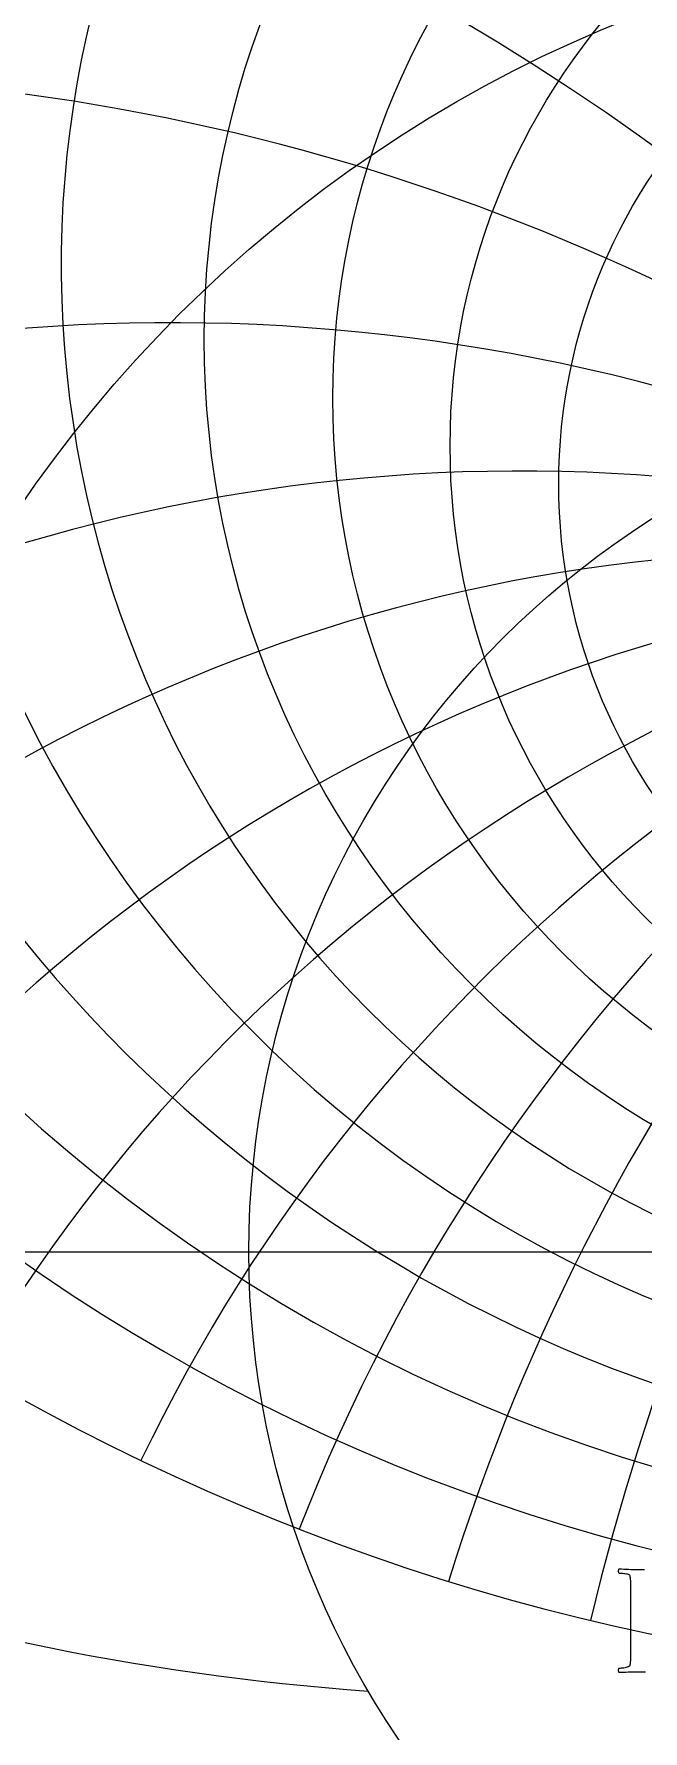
# Model space of a CAD drawing. Header units: millimetres. Extents: x -55 to 55, y -55 to 56.
# Drawn here: x -28.87 to -12.63, y -12.78 to 32.47 of the extents above; entities that cross this region are included whole.
import ezdxf

# ---------------------------------------------------------------- set-up
doc = ezdxf.new("R2010")
doc.units = ezdxf.units.MM
for name, color, linetype in [('CUT_OUTER', 1, 'Continuous'), ('ENGRAVE', 7, 'Continuous'), ('ENGRAVE_FINE', 8, 'Continuous'), ('TEXT', 5, 'Continuous')]:
    doc.layers.add(name, color=color, linetype=linetype)

msp = doc.modelspace()

# ---------------------------------------------------------------- linework, layer by layer
at = {"layer": 'CUT_OUTER'}
msp.add_arc((-0.0002, -0.0001), 54.7499, 132.89036, 87.80158, dxfattribs=at)
at = {"layer": 'ENGRAVE'}
msp.add_lwpolyline([(-54, 0), (54, 0)], dxfattribs=at)
for centre, radius in [((0, 0), 54), ((0, 24.3261), 24.3261), ((0, 22.7517), 20.8992), ((0, 21.4865), 17.7713), ((0, 0), 35.3478), ((0, 20.4732), 14.8746), ((0, 0), 23.1383)]:
    msp.add_circle(centre, radius, dxfattribs=at)
for centre, radius, start, end in [((0, 26.2892), 28.1417, 104.43657, 75.56343), ((0, 28.7545), 32.4697, 146.34303, 33.65697), ((0, 31.8877), 37.4863, 168.07606, 11.92394), ((0, 35.9396), 43.453, 184.84521, 355.15479), ((0, 41.3064), 50.7778, 199.04163, 340.95837), ((0, -25.6817), 43.6923, 36, 144), ((0, -25.6817), 43.6923, 36, 144), ((0, 48.6521), 60.1373, 211.615649, 328.384351), ((-15.0301, 56.0931), 67.9839, 235.026154, 265.845624)]:
    msp.add_arc(centre, radius, start, end, dxfattribs=at)
at = {"layer": 'ENGRAVE_FINE'}
for centre, radius, start, end in [((-120.0437, -25.6817), 127.7478, 6.558023, 36.869498), ((-120.0437, -25.6817), 127.7478, 6.558023, 36.869498), ((-75.6773, -25.6817), 87.3846, 9.951474, 56.069558), ((-75.6773, -25.6817), 87.3846, 9.951474, 56.069558), ((-52.0705, -25.6817), 67.9732, 13.489072, 76.236453), ((-52.0705, -25.6817), 67.9732, 13.489072, 76.236453), ((52.0705, -25.6817), 67.9732, 103.763547, 166.510928), ((52.0705, -25.6817), 67.9732, 103.763547, 166.510928), ((-36.6622, -25.6817), 57.0363, 17.231, 97.72535), ((-36.6622, -25.6817), 57.0363, 17.231, 97.72535), ((36.6622, -25.6817), 57.0363, 82.27465, 162.769), ((36.6622, -25.6817), 57.0363, 82.27465, 162.769), ((-25.2258, -25.6817), 50.4515, 21.24955, 120.75591), ((-25.2258, -25.6817), 50.4515, 21.24955, 120.75591), ((25.2258, -25.6817), 50.4515, 59.24409, 158.75045), ((25.2258, -25.6817), 50.4515, 59.24409, 158.75045), ((-15.9027, -25.6817), 46.4964, 25.63452, 130.21425), ((-15.9027, -25.6817), 46.4964, 25.63452, 130.21425), ((15.9027, -25.6817), 46.4964, 49.78575, 154.36548), ((15.9027, -25.6817), 46.4964, 49.78575, 154.36548), ((-7.7041, -25.6817), 44.3663, 30.50093, 137.66478), ((-7.7041, -25.6817), 44.3663, 30.50093, 137.66478), ((7.7041, -25.6817), 44.3663, 42.33522, 149.49907), ((7.7041, -25.6817), 44.3663, 42.33522, 149.49907), ((0, 102.5834), 120.594, 243.541053, 296.458947)]:
    msp.add_arc(centre, radius, start, end, dxfattribs=at)
at = {"layer": 'TEXT'}
msp.add_lwpolyline([(-12.5624, -11.2048), (-12.7657, -11.2042), (-12.8362, -11.2046), (-12.903, -11.2058), (-12.9661, -11.2078), (-13.0254, -11.2106), (-13.0834, -11.2134), (-13.1425, -11.2154), (-13.2027, -11.2166), (-13.2639, -11.217), (-13.2712, -11.2069), (-13.2761, -11.1936), (-13.2786, -11.1771), (-13.2788, -11.1574), (-13.277, -11.1377), (-13.274, -11.1212), (-13.2696, -11.1079), (-13.2639, -11.0978), (-13.2484, -11.0974), (-13.2277, -11.0962), (-13.2016, -11.0942), (-13.1702, -11.0914), (-13.1365, -11.0875), (-13.1037, -11.0824), (-13.0716, -11.0758), (-13.0403, -11.068), (-13.013, -11.0592), (-12.993, -11.0499), (-12.98, -11.04), (-12.9743, -11.0297), (-12.9667, -11.0022), (-12.961, -10.9711), (-12.9572, -10.9362), (-12.9552, -10.8977), (-12.9542, -10.8564), (-12.9536, -10.8136), (-12.9532, -10.7691), (-12.953, -10.7231), (-12.953, -8.9475), (-12.9532, -8.9013), (-12.9536, -8.8565), (-12.9542, -8.8129), (-12.9552, -8.7708), (-12.9572, -8.7312), (-12.961, -8.6957), (-12.9667, -8.6642), (-12.9743, -8.6366), (-12.98, -8.6247), (-12.993, -8.6143), (-13.013, -8.6055), (-13.0403, -8.5983), (-13.0716, -8.5923), (-13.1037, -8.5871), (-13.1365, -8.5827), (-13.1702, -8.5791), (-13.2016, -8.5764), (-13.2277, -8.5744), (-13.2484, -8.5732), (-13.2639, -8.5728), (-13.2696, -8.5626), (-13.274, -8.5493), (-13.277, -8.5328), (-13.2788, -8.5131), (-13.2786, -8.4935), (-13.2761, -8.477), (-13.2712, -8.4636), (-13.2639, -8.4535), (-13.2003, -8.4558), (-13.1372, -8.4583), (-13.0747, -8.4611), (-13.0126, -8.4642), (-12.9512, -8.467), (-12.8902, -8.469), (-12.8298, -8.4702), (-12.7699, -8.4706), (-12.7086, -8.4702), (-12.648, -8.469), (-12.5883, -8.467)], dxfattribs=at)

doc.saveas('drawing.dxf')
